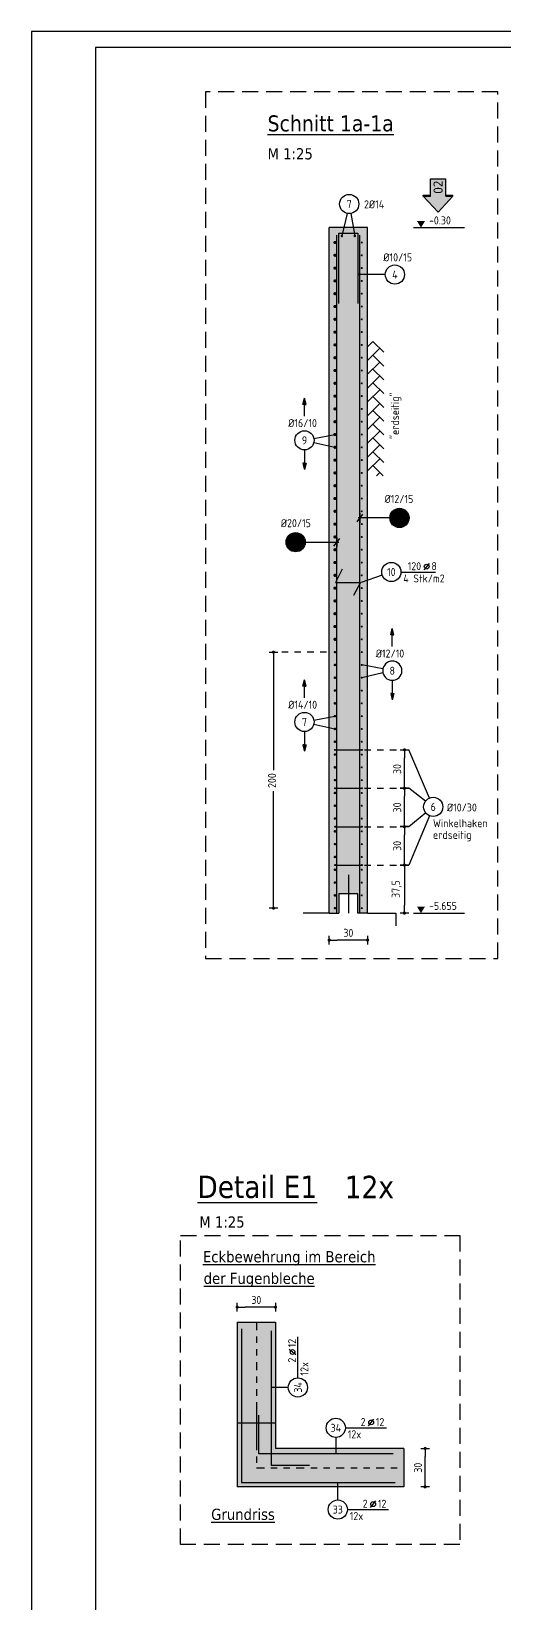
# Model space of a CAD drawing. Extents: x -0.5 to 94.3, y -7.1 to 49.1.
# Drawn here: x 9.5 to 16.9, y 17.49 to 42.05 of the extents above; entities that cross this region are included whole.
import ezdxf
from ezdxf.enums import TextEntityAlignment as Align

# ---------------------------------------------------------------- set-up
doc = ezdxf.new("R2010")
doc.units = 0
doc.header["$LTSCALE"] = 0.5
for name, pattern in [('AUSGEZOGEN', [1000.01, 1000, 0.01]), ('DOT', [0.175, 0.05, -0.125]), ('GETRENNT2', [0.625, 0.25, -0.125, 0, -0.125, 0, -0.125]), ('HIDDEN4', [0.12, 0.02, -0.1]), ('STRICHLINIE', [0.75, 0.5, -0.25])]:
    doc.linetypes.add(name, pattern=pattern)
for name, color, linetype in [('AFU', 7, 'Continuous'), ('BETON', 7, 'Continuous'), ('DETAIL', 7, 'Continuous'), ('Fugenband', 7, 'Continuous'), ('grau_hell', 7, 'Continuous'), ('grau_mittel', 7, 'Continuous'), ('HILFE', 7, 'Continuous'), ('index', 7, 'Continuous'), ('koten', 7, 'Continuous'), ('MASSE', 7, 'Continuous'), ('OBJEKT', 7, 'Continuous'), ('RAHMEN', 7, 'Continuous'), ('RND', 7, 'Continuous'), ('TEXT', 7, 'Continuous')]:
    doc.layers.add(name, color=color, linetype=linetype)
doc.layers.add('NOPLOT', color=7, linetype='Continuous', plot=False)
doc.styles.add('helv', font='tahoma.ttf')
doc.styles.add('txt', font='isocp.shx')
doc.linetypes.add('AFU_50M', pattern='A,0.45,["/",Standard,S=0.2,R=0,X=-0.01,Y=-0.1],0.07,["/",Standard,S=0.2,R=0,X=-0.01,Y=-0.1],0.45', length=0.97)
doc.dimstyles.new('DOT_I', dxfattribs={"dimscale": 0.5, "dimtxt": 0.25, "dimasz": 0.25, "dimexe": 0.1, "dimexo": 0.3, "dimgap": 0.1, "dimtad": 1, "dimdec": 3, "dimzin": 3, "dimtxsty": 'txt', "dimblk": 'DOT', "dimblk1": 'DOT', "dimblk2": 'DOT', "dimsah": 1, "dimcen": 0.1, "dimse1": 1, "dimse2": 1, "dimazin": 0, "dimtfac": 1, "dimtdec": 4, "dimtix": 1, "dimtmove": 2, "dimatfit": 3, "dimfxl": 0, "dimtvp": 1, "dimtolj": 1, "dimtzin": 0, "dimarcsym": 0})

# ---------------------------------------------------------------- blocks, each defined once
blk = doc.blocks.new('DOT')
at = {"layer": 'MASSE', "color": 7, "linetype": 'Continuous'}
for p, q in [((0, 0), (-1, 0)), ((0, 0.54), (0, -0.54))]:
    blk.add_line(p, q, dxfattribs=at)
at = {"layer": 'MASSE', "color": 7, "linetype": 'Continuous', "const_width": 0.2}
blk.add_lwpolyline([(-0.1, 0, 1), (0.1, 0, 1)], format="xyb", close=True, dxfattribs=at)
blk = doc.blocks.new('*D41')
at = {"layer": 'DEFPOINTS', "color": 0, "linetype": 'AUSGEZOGEN', "transparency": 16777216}
for p in [(13.283, 32.353), (13.283, 28.353), (13.283, 28.353)]:
    blk.add_point(p, dxfattribs=at)
at = {"layer": 'MASSE', "color": 0, "linetype": 'AUSGEZOGEN', "lineweight": -2, "transparency": 16777216}
for p, q in [((13.283, 32.228), (13.283, 30.51)), ((13.283, 28.478), (13.283, 30.182))]:
    blk.add_line(p, q, dxfattribs=at)
at = {"layer": 'MASSE', "color": 0, "linetype": 'AUSGEZOGEN', "lineweight": -2, "transparency": 16777216, "xscale": 0.125, "yscale": 0.125, "zscale": 0.125}
for p, rotation in [((13.283, 32.353), 90), ((13.283, 28.353), 270)]:
    blk.add_blockref('DOT', p, dxfattribs=dict(at, rotation=rotation))
at = {"layer": 'MASSE', "color": 0, "linetype": 'AUSGEZOGEN', "transparency": 16777216, "insert": (13.261, 30.346), "char_height": 0.125, "attachment_point": 5, "rotation": 90, "style": 'txt'}
blk.add_mtext('\\A1;200', dxfattribs=at)
blk = doc.blocks.new('OKRD_O')
at = {"color": 0, "linetype": 'ByBlock'}
blk.add_solid([(-0.125, 0.202), (0.125, 0.202), (0, 0)], dxfattribs=at)
at = {"color": 0, "linetype": 'ByBlock', "style": 'txt'}
blk.add_attdef('OKRD', (0.25, 0.1), '', height=0.25, dxfattribs=at)
blk = doc.blocks.new('*D42')
at = {"layer": 'DEFPOINTS', "color": 0, "linetype": 'AUSGEZOGEN', "transparency": 16777216}
for p in [(14.154, 27.854), (14.154, 27.854), (14.754, 27.854)]:
    blk.add_point(p, dxfattribs=at)
at = {"layer": 'MASSE', "color": 0, "linetype": 'AUSGEZOGEN', "lineweight": -2, "transparency": 16777216}
blk.add_line((14.629, 27.854), (14.279, 27.854), dxfattribs=at)
at = {"layer": 'MASSE', "color": 0, "linetype": 'AUSGEZOGEN', "lineweight": -2, "transparency": 16777216, "xscale": 0.125, "yscale": 0.125, "zscale": 0.125, "rotation": 180}
blk.add_blockref('DOT', (14.154, 27.854), dxfattribs=at)
at = {"layer": 'MASSE', "color": 0, "linetype": 'AUSGEZOGEN', "lineweight": -2, "transparency": 16777216, "xscale": 0.125, "yscale": 0.125, "zscale": 0.125}
blk.add_blockref('DOT', (14.754, 27.854), dxfattribs=at)
at = {"layer": 'MASSE', "color": 0, "linetype": 'AUSGEZOGEN', "transparency": 16777216, "insert": (14.454, 27.967), "char_height": 0.125, "attachment_point": 5, "style": 'txt'}
blk.add_mtext('\\A1;30', dxfattribs=at)
blk = doc.blocks.new('RND_HIN')
at = {"layer": 'RND', "color": 7, "linetype": 'Continuous'}
blk.add_circle((0, 0), 0.3, dxfattribs=at)
at = {"layer": 'RND', "color": 7, "linetype": 'Continuous', "style": 'txt'}
blk.add_attdef('POSI', text='', height=0.25, dxfattribs=at).set_placement((0, 0), align=Align.MIDDLE)
blk = doc.blocks.new('*D43')
at = {"layer": 'DEFPOINTS', "color": 0, "linetype": 'AUSGEZOGEN', "transparency": 16777216}
for p in [(15.33, 29.026), (15.33, 28.276), (15.33, 28.276)]:
    blk.add_point(p, dxfattribs=at)
at = {"layer": 'MASSE', "color": 0, "linetype": 'AUSGEZOGEN', "lineweight": -2, "transparency": 16777216}
blk.add_line((15.33, 28.901), (15.33, 28.401), dxfattribs=at)
at = {"layer": 'MASSE', "color": 0, "linetype": 'AUSGEZOGEN', "lineweight": -2, "transparency": 16777216, "xscale": 0.125, "yscale": 0.125, "zscale": 0.125}
for p, rotation in [((15.33, 29.026), 90), ((15.33, 28.276), 270)]:
    blk.add_blockref('DOT', p, dxfattribs=dict(at, rotation=rotation))
at = {"layer": 'MASSE', "color": 0, "linetype": 'AUSGEZOGEN', "transparency": 16777216, "insert": (15.208, 28.651), "char_height": 0.125, "attachment_point": 5, "rotation": 90, "style": 'txt'}
blk.add_mtext('\\A1;37,5', dxfattribs=at)
blk = doc.blocks.new('*D44')
at = {"layer": 'DEFPOINTS', "color": 0, "linetype": 'AUSGEZOGEN', "transparency": 16777216}
for p in [(15.33, 29.626), (15.33, 29.626), (15.33, 29.026)]:
    blk.add_point(p, dxfattribs=at)
at = {"layer": 'MASSE', "color": 0, "linetype": 'AUSGEZOGEN', "lineweight": -2, "transparency": 16777216}
blk.add_line((15.33, 29.151), (15.33, 29.501), dxfattribs=at)
at = {"layer": 'MASSE', "color": 0, "linetype": 'AUSGEZOGEN', "lineweight": -2, "transparency": 16777216, "xscale": 0.125, "yscale": 0.125, "zscale": 0.125}
for p, rotation in [((15.33, 29.626), 90), ((15.33, 29.026), 270)]:
    blk.add_blockref('DOT', p, dxfattribs=dict(at, rotation=rotation))
at = {"layer": 'MASSE', "color": 0, "linetype": 'AUSGEZOGEN', "transparency": 16777216, "insert": (15.217, 29.326), "char_height": 0.125, "attachment_point": 5, "rotation": 90, "style": 'txt'}
blk.add_mtext('\\A1;30', dxfattribs=at)
blk = doc.blocks.new('*D45')
at = {"layer": 'DEFPOINTS', "color": 0, "linetype": 'AUSGEZOGEN', "transparency": 16777216}
for p in [(15.33, 30.226), (15.33, 30.226), (15.33, 29.626)]:
    blk.add_point(p, dxfattribs=at)
at = {"layer": 'MASSE', "color": 0, "linetype": 'AUSGEZOGEN', "lineweight": -2, "transparency": 16777216}
blk.add_line((15.33, 29.751), (15.33, 30.101), dxfattribs=at)
at = {"layer": 'MASSE', "color": 0, "linetype": 'AUSGEZOGEN', "lineweight": -2, "transparency": 16777216, "xscale": 0.125, "yscale": 0.125, "zscale": 0.125}
for p, rotation in [((15.33, 30.226), 90), ((15.33, 29.626), 270)]:
    blk.add_blockref('DOT', p, dxfattribs=dict(at, rotation=rotation))
at = {"layer": 'MASSE', "color": 0, "linetype": 'AUSGEZOGEN', "transparency": 16777216, "insert": (15.217, 29.926), "char_height": 0.125, "attachment_point": 5, "rotation": 90, "style": 'txt'}
blk.add_mtext('\\A1;30', dxfattribs=at)
blk = doc.blocks.new('Pfeillinie')
at = {"layer": 'TEXT', "linetype": 'Continuous'}
blk.add_hatch(color=7, dxfattribs=at).paths.add_polyline_path([(0, 0), (-0.8, 0.2), (-0.8, 0), (-0.8, -0.2)])
at = {"layer": 'TEXT', "color": 7, "linetype": 'Continuous'}
for p, q in [((-0.8, 0), (-0.8, 0.2)), ((-0.8, 0.2), (0, 0)), ((-0.8, 0), (-0.8, -0.2)), ((-0.8, -0.2), (0, 0))]:
    blk.add_line(p, q, dxfattribs=at)
blk = doc.blocks.new('lei_gre')
at = {"layer": 'RND', "color": 7, "linetype": 'Continuous'}
for p, q in [((-0.09, -0.12), (0.09, 0.12)), ((0, 0.15), (0, -0.15))]:
    blk.add_line(p, q, dxfattribs=at)
blk = doc.blocks.new('RND_LEI')
at = {"layer": 'RND', "color": 7, "linetype": 'Continuous'}
blk.add_line((1.022, 0.066), (1.19, 0.27), dxfattribs=at)
for centre, radius in [((0, 0), 0.3), ((1.106, 0.168), 0.075)]:
    blk.add_circle(centre, radius, dxfattribs=at)
at = {"layer": 'RND', "color": 7, "linetype": 'Continuous', "style": 'txt'}
blk.add_attdef('POSL', text='', height=0.25, dxfattribs=at).set_placement((0, 0), align=Align.MIDDLE)
blk.add_attdef('ANZ', text='', height=0.25, dxfattribs=at).set_placement((0.931, 0.057), align=Align.RIGHT)
for tag, p in [('DUM', (1.253, 0.057)), ('ABSTD', (1.674, 0.057)), ('POSTXT', (0.374, -0.327))]:
    blk.add_attdef(tag, p, '', height=0.25, dxfattribs=at)
blk = doc.blocks.new('*D46')
at = {"layer": 'DEFPOINTS', "color": 0, "linetype": 'AUSGEZOGEN', "transparency": 16777216}
for p in [(15.653, 19.911), (15.653, 19.911), (15.653, 19.311)]:
    blk.add_point(p, dxfattribs=at)
at = {"layer": 'MASSE', "color": 0, "linetype": 'AUSGEZOGEN', "lineweight": -2, "transparency": 16777216}
blk.add_line((15.653, 19.436), (15.653, 19.786), dxfattribs=at)
at = {"layer": 'MASSE', "color": 0, "linetype": 'AUSGEZOGEN', "lineweight": -2, "transparency": 16777216, "xscale": 0.125, "yscale": 0.125, "zscale": 0.125}
for p, rotation in [((15.653, 19.911), 90), ((15.653, 19.311), 270)]:
    blk.add_blockref('DOT', p, dxfattribs=dict(at, rotation=rotation))
at = {"layer": 'MASSE', "color": 0, "linetype": 'AUSGEZOGEN', "transparency": 16777216, "insert": (15.541, 19.611), "char_height": 0.125, "attachment_point": 5, "rotation": 90, "style": 'txt'}
blk.add_mtext('\\A1;30', dxfattribs=at)
blk = doc.blocks.new('*D47')
at = {"layer": 'DEFPOINTS', "color": 0, "linetype": 'AUSGEZOGEN', "transparency": 16777216}
for p in [(12.715, 22.119), (12.715, 22.119), (13.315, 22.119)]:
    blk.add_point(p, dxfattribs=at)
at = {"layer": 'MASSE', "color": 0, "linetype": 'AUSGEZOGEN', "lineweight": -2, "transparency": 16777216}
blk.add_line((13.19, 22.119), (12.84, 22.119), dxfattribs=at)
at = {"layer": 'MASSE', "color": 0, "linetype": 'AUSGEZOGEN', "lineweight": -2, "transparency": 16777216, "xscale": 0.125, "yscale": 0.125, "zscale": 0.125, "rotation": 180}
blk.add_blockref('DOT', (12.715, 22.119), dxfattribs=at)
at = {"layer": 'MASSE', "color": 0, "linetype": 'AUSGEZOGEN', "lineweight": -2, "transparency": 16777216, "xscale": 0.125, "yscale": 0.125, "zscale": 0.125}
blk.add_blockref('DOT', (13.315, 22.119), dxfattribs=at)
at = {"layer": 'MASSE', "color": 0, "linetype": 'AUSGEZOGEN', "transparency": 16777216, "insert": (13.015, 22.232), "char_height": 0.125, "attachment_point": 5, "style": 'txt'}
blk.add_mtext('\\A1;30', dxfattribs=at)
blk = doc.blocks.new('DINA0')
at = {"layer": 'RAHMEN'}
for p, q in [((0, 84.1), (0, 0)), ((118.9, 84.1), (0, 84.1))]:
    blk.add_line(p, q, dxfattribs=at)
at = {"layer": 'RAHMEN', "color": 5}
for p, q in [((118.4, 83.6), (2, 83.6)), ((2, 83.6), (2, 0.5))]:
    blk.add_line(p, q, dxfattribs=at)
blk = doc.blocks.new('*D99')
at = {"layer": 'DEFPOINTS', "color": 0, "linetype": 'AUSGEZOGEN', "transparency": 16777216}
for p in [(15.33, 30.826), (15.33, 30.826), (15.33, 30.226)]:
    blk.add_point(p, dxfattribs=at)
at = {"layer": 'MASSE', "color": 0, "linetype": 'AUSGEZOGEN', "lineweight": -2, "transparency": 16777216}
blk.add_line((15.33, 30.351), (15.33, 30.701), dxfattribs=at)
at = {"layer": 'MASSE', "color": 0, "linetype": 'AUSGEZOGEN', "lineweight": -2, "transparency": 16777216, "xscale": 0.125, "yscale": 0.125, "zscale": 0.125}
for p, rotation in [((15.33, 30.826), 90), ((15.33, 30.226), 270)]:
    blk.add_blockref('DOT', p, dxfattribs=dict(at, rotation=rotation))
at = {"layer": 'MASSE', "color": 0, "linetype": 'AUSGEZOGEN', "transparency": 16777216, "insert": (15.217, 30.526), "char_height": 0.125, "attachment_point": 5, "rotation": 90, "style": 'txt'}
blk.add_mtext('\\A1;30', dxfattribs=at)
blk = doc.blocks.new('hin_ind5')
at = {"layer": 'grau_hell', "linetype": 'AUSGEZOGEN'}
h = blk.add_hatch(color=9, dxfattribs=at)
h.dxf.hatch_style = 2
h.paths.add_polyline_path([(0, 0), (0.619, -0.577), (0.619, -0.3), (1.306, -0.3), (1.306, 0.3), (0.619, 0.3), (0.619, 0.577)])
h.paths.add_polyline_path([(0.34, -0.274), (1.311, -0.274), (1.311, 0.274), (0.34, 0.274)], flags=9)
at = {"layer": 'OBJEKT', "linetype": 'AUSGEZOGEN'}
for points in [[(0.619, 0.3), (0.66, 0.3), (0.66, 0.577), (0.619, 0.577)], [(0.619, -0.577), (0.66, -0.577), (0.66, -0.3), (0.619, -0.3)]]:
    blk.add_hatch(color=1, dxfattribs=at).paths.add_polyline_path(points)
at = {"layer": 'OBJEKT', "color": 1, "linetype": 'AUSGEZOGEN'}
for p, q in [((0, 0), (0.619, 0.577)), ((0, 0), (0.619, -0.577)), ((0.619, 0.577), (0.619, 0.3)), ((0.619, 0.577), (0.66, 0.577)), ((0.619, 0.3), (1.306, 0.3)), ((0.66, 0.577), (0.66, 0.3)), ((1.306, 0.3), (1.306, -0.3)), ((0.619, -0.3), (0.619, -0.577)), ((0.619, -0.3), (1.306, -0.3)), ((0.66, -0.3), (0.66, -0.577))]:
    blk.add_line(p, q, dxfattribs=at)
at = {"layer": 'OBJEKT', "color": 7, "linetype": 'AUSGEZOGEN'}
blk.add_line((0.619, -0.577), (0.66, -0.577), dxfattribs=at)
at = {"layer": 'index', "color": 1, "linetype": 'Continuous', "style": 'helv'}
blk.add_attdef('INDEX', text='', height=0.35, rotation=360, dxfattribs=at).set_placement((1.259, 0), align=Align.MIDDLE_RIGHT)

msp = doc.modelspace()

# ---------------------------------------------------------------- hatches: boundary and pattern name
at = {"layer": 'grau_hell'}
for points in [[(15.1016, 34.4495, 1), (15.4016, 34.4495, 1)], [(13.7797, 34.0706, 1), (13.4797, 34.0706, 1)]]:
    msp.add_hatch(color=9, dxfattribs=at).paths.add_polyline_path(points)
at = {"layer": 'grau_mittel'}
for points in [[(14.7539, 38.9856), (14.1539, 38.9856), (14.1539, 28.2756), (14.3039, 28.2756), (14.3039, 28.5756), (14.6039, 28.5756), (14.6039, 28.2756), (14.7539, 28.2756)], [(13.3153, 19.9106), (13.3153, 21.8863), (12.7153, 21.8863), (12.7153, 19.3106), (15.3188, 19.3106), (15.3188, 19.9106)]]:
    msp.add_hatch(color=61, dxfattribs=at).paths.add_polyline_path(points)
at = {"layer": 'OBJEKT', "linetype": 'AUSGEZOGEN'}
h = msp.add_hatch(dxfattribs=at)
h.set_pattern_fill('AR-HBONE', color=171, scale=0.0015, style=0, double=1)
h.set_pattern_definition([(45, (-23.31165, 2.5073), (0, 0.21552615), [0.4572, -0.1524]), (135, (-23.20389, 2.61507), (2e-17, 0.21552615), [0.4572, -0.1524])])
h.paths.add_polyline_path([(14.7539, 37.2073), (14.7539, 35.1067), (15.0054, 35.1067), (15.0054, 37.2073)])

# ---------------------------------------------------------------- linework, layer by layer
at = {"layer": 'AFU', "color": 1, "linetype": 'AUSGEZOGEN'}
msp.add_line((14.4539, 28.8756), (14.4539, 28.2756), dxfattribs=at)
at = {"layer": 'AFU', "color": 8, "linetype": 'AUSGEZOGEN'}
for p, q in [((14.3039, 28.5756), (14.3039, 28.2756)), ((14.6039, 28.5756), (14.3039, 28.5756)), ((14.6039, 28.2756), (14.6039, 28.5756)), ((14.1539, 28.2756), (14.3039, 28.2756)), ((14.7539, 28.2756), (14.6039, 28.2756))]:
    msp.add_line(p, q, dxfattribs=at)
at = {"layer": 'AFU', "color": 5, "linetype": 'AUSGEZOGEN'}
msp.add_line((13.0153, 20.6106), (13.0153, 20.0106), dxfattribs=at)
at = {"layer": 'AFU', "color": 8, "linetype": 'AFU_50M'}
msp.add_line((12.7153, 20.3106), (13.3153, 20.3106), dxfattribs=at)
at = {"layer": 'BETON', "color": 6, "linetype": 'AUSGEZOGEN'}
for p, q in [((14.7539, 38.9856), (14.1539, 38.9856)), ((14.1539, 28.2756), (14.1539, 38.9856)), ((14.7539, 28.2756), (14.7539, 38.9856)), ((14.1539, 28.2756), (13.7469, 28.2756)), ((14.7539, 28.2756), (15.1939, 28.2756)), ((15.1939, 28.2756), (15.1939, 28.0756)), ((12.7153, 21.8863), (12.7153, 19.3106)), ((13.3153, 21.8863), (13.3153, 19.9106)), ((15.3188, 19.9106), (13.3153, 19.9106)), ((15.3188, 19.3106), (12.7153, 19.3106))]:
    msp.add_line(p, q, dxfattribs=at)
at = {"layer": 'DETAIL', "color": 102, "linetype": 'STRICHLINIE'}
for points in [[(12.2199, 41.1054), (12.2199, 27.5652), (16.7918, 27.5652), (16.7918, 41.1054)], [(11.8308, 18.4098), (11.8308, 23.2362), (16.1962, 23.2362), (16.1962, 18.4098)]]:
    msp.add_lwpolyline(points, close=True, dxfattribs=at)
at = {"layer": 'Fugenband', "color": 7, "linetype": 'GETRENNT2'}
for p, q in [((13.0153, 21.8863), (13.0153, 19.6106)), ((13.0153, 19.6106), (15.3188, 19.6106))]:
    msp.add_line(p, q, dxfattribs=at)
at = {"layer": 'HILFE', "color": 102, "linetype": 'AUSGEZOGEN'}
for p, q in [((15.473, 38.9856), (16.2712, 38.9856)), ((15.473, 28.2756), (16.2712, 28.2756))]:
    msp.add_line(p, q, dxfattribs=at)
at = {"layer": 'HILFE', "color": 102, "linetype": 'DOT'}
msp.add_line((14.1118, 32.3527), (13.2879, 32.3527), dxfattribs=at)
at = {"layer": 'MASSE', "color": 7, "linetype": 'HIDDEN4'}
for p, q in [((14.7036, 30.8256), (15.2149, 30.8256)), ((14.7036, 30.2256), (15.2149, 30.2256)), ((14.7036, 29.6256), (15.2149, 29.6256)), ((14.7036, 29.0256), (15.2149, 29.0256))]:
    msp.add_line(p, q, dxfattribs=at)
at = {"layer": 'NOPLOT', "color": 191, "linetype": 'AUSGEZOGEN'}
for p, q in [((12.7153, 21.8863), (13.3153, 21.8863)), ((15.3188, 19.9106), (15.3188, 19.3106))]:
    msp.add_line(p, q, dxfattribs=at)
at = {"layer": 'RND', "color": 102, "linetype": 'AUSGEZOGEN'}
for p, q in [((14.4333, 39.2082), (14.3517, 38.8542)), ((14.4926, 39.2066), (14.5537, 38.8542)), ((15.0308, 38.2517), (14.6039, 38.2517)), ((13.7676, 36.0393), (13.7676, 36.3215)), ((13.9138, 35.6286), (14.2441, 35.5527)), ((13.915, 35.6902), (14.2441, 35.7527)), ((13.7676, 35.5122), (13.7676, 35.2065)), ((15.1016, 34.4495), (14.607, 34.4495)), ((13.7797, 34.0706), (14.3051, 34.0706)), ((14.9835, 33.5557), (14.6553, 33.4423)), ((15.1402, 32.4393), (15.1402, 32.7215)), ((14.9928, 32.0902), (14.6638, 32.1527)), ((14.994, 32.0286), (14.6638, 31.9527)), ((13.7676, 31.6393), (13.7676, 31.9215)), ((15.1402, 31.9122), (15.1402, 31.6065)), ((13.9138, 31.2286), (14.2441, 31.1527)), ((13.915, 31.2902), (14.2441, 31.3527)), ((13.7676, 31.1122), (13.7676, 30.8065)), ((15.7209, 30.0723), (15.397, 30.8256)), ((15.6607, 30.0253), (15.397, 30.2256)), ((15.6634, 29.8404), (15.397, 29.6256)), ((15.7219, 29.7963), (15.397, 29.0256)), ((13.5152, 20.8647), (13.2469, 20.8647)), ((14.2571, 20.0839), (14.2571, 19.8301)), ((14.2887, 19.1067), (14.2887, 19.3793))]:
    msp.add_line(p, q, dxfattribs=at)
at = {"layer": 'RND', "color": 7, "linetype": 'AUSGEZOGEN'}
for p, q in [((15.2753, 33.6047), (15.8153, 33.6047)), ((13.6652, 21.0147), (13.6652, 21.6547)), ((14.4071, 20.2339), (15.0471, 20.2339)), ((14.4387, 18.9567), (15.0787, 18.9567))]:
    msp.add_line(p, q, dxfattribs=at)
at = {"layer": 'RND', "color": 1, "linetype": 'AUSGEZOGEN'}
for points in [[(14.2739, 28.2756), (14.2739, 38.8656)], [(14.3039, 37.7997), (14.3039, 38.8997), (14.6039, 38.8997), (14.6039, 37.7997)], [(14.6339, 28.2756), (14.6339, 38.8656)], [(14.3544, 33.6504), (14.2544, 33.4384), (14.6428, 33.4384), (14.5354, 33.2357)], [(14.2459, 30.8256), (14.6655, 30.8256)], [(14.2459, 30.2256), (14.6655, 30.2256)], [(14.2459, 29.6256), (14.6655, 29.6256)], [(14.2459, 29.0256), (14.6655, 29.0256)], [(12.7853, 21.7806), (12.7853, 19.3806), (15.1853, 19.3806)], [(13.2469, 21.7506), (13.2469, 19.6506), (13.8469, 19.6506)], [(15.1553, 19.8301), (13.0553, 19.8301), (13.0553, 20.4301)]]:
    msp.add_lwpolyline(points, dxfattribs=at)
at = {"layer": 'RND', "color": 7, "linetype": 'AUSGEZOGEN'}
for points, const_width in [([(14.3417, 38.8542, 1), (14.3617, 38.8542, 1)], 0.02), ([(14.5437, 38.8542, 1), (14.5637, 38.8542, 1)], 0.02), ([(14.2316, 38.7527, 1), (14.2566, 38.7527, 1)], 0.025), ([(14.2316, 38.5527, 1), (14.2566, 38.5527, 1)], 0.025), ([(14.6718, 38.7527, -1), (14.6558, 38.7527, -1)], 0.016), ([(14.6718, 38.5527, -1), (14.6558, 38.5527, -1)], 0.016), ([(14.2316, 38.3527, 1), (14.2566, 38.3527, 1)], 0.025), ([(14.6718, 38.3527, -1), (14.6558, 38.3527, -1)], 0.016), ([(14.2316, 38.1527, 1), (14.2566, 38.1527, 1)], 0.025), ([(14.6718, 38.1527, -1), (14.6558, 38.1527, -1)], 0.016), ([(14.2316, 37.9527, 1), (14.2566, 37.9527, 1)], 0.025), ([(14.6718, 37.9527, -1), (14.6558, 37.9527, -1)], 0.016), ([(14.2316, 37.7527, 1), (14.2566, 37.7527, 1)], 0.025), ([(14.6718, 37.7527, -1), (14.6558, 37.7527, -1)], 0.016), ([(14.2316, 37.5527, 1), (14.2566, 37.5527, 1)], 0.025), ([(14.2316, 37.3527, 1), (14.2566, 37.3527, 1)], 0.025), ([(14.6718, 37.5527, -1), (14.6558, 37.5527, -1)], 0.016), ([(14.6718, 37.3527, -1), (14.6558, 37.3527, -1)], 0.016), ([(14.2316, 37.1527, 1), (14.2566, 37.1527, 1)], 0.025), ([(14.6718, 37.1527, -1), (14.6558, 37.1527, -1)], 0.016), ([(14.2316, 36.9527, 1), (14.2566, 36.9527, 1)], 0.025), ([(14.6718, 36.9527, -1), (14.6558, 36.9527, -1)], 0.016), ([(14.2316, 36.7527, 1), (14.2566, 36.7527, 1)], 0.025), ([(14.6718, 36.7527, -1), (14.6558, 36.7527, -1)], 0.016), ([(14.2316, 36.5527, 1), (14.2566, 36.5527, 1)], 0.025), ([(14.2316, 36.3527, 1), (14.2566, 36.3527, 1)], 0.025), ([(14.6718, 36.5527, -1), (14.6558, 36.5527, -1)], 0.016), ([(14.6718, 36.3527, -1), (14.6558, 36.3527, -1)], 0.016), ([(14.2316, 36.1527, 1), (14.2566, 36.1527, 1)], 0.025), ([(14.6718, 36.1527, -1), (14.6558, 36.1527, -1)], 0.016), ([(14.2316, 35.9527, 1), (14.2566, 35.9527, 1)], 0.025), ([(14.6718, 35.9527, -1), (14.6558, 35.9527, -1)], 0.016), ([(14.2316, 35.7527, 1), (14.2566, 35.7527, 1)], 0.025), ([(14.6718, 35.7527, -1), (14.6558, 35.7527, -1)], 0.016), ([(14.2316, 35.5527, 1), (14.2566, 35.5527, 1)], 0.025), ([(14.2316, 35.3527, 1), (14.2566, 35.3527, 1)], 0.025), ([(14.6718, 35.5527, -1), (14.6558, 35.5527, -1)], 0.016), ([(14.6718, 35.3527, -1), (14.6558, 35.3527, -1)], 0.016), ([(14.2316, 35.1527, 1), (14.2566, 35.1527, 1)], 0.025), ([(14.6718, 35.1527, -1), (14.6558, 35.1527, -1)], 0.016), ([(14.2316, 34.9527, 1), (14.2566, 34.9527, 1)], 0.025), ([(14.6718, 34.9527, -1), (14.6558, 34.9527, -1)], 0.016), ([(14.2316, 34.7527, 1), (14.2566, 34.7527, 1)], 0.025), ([(14.6718, 34.7527, -1), (14.6558, 34.7527, -1)], 0.016), ([(14.2316, 34.5527, 1), (14.2566, 34.5527, 1)], 0.025), ([(14.6718, 34.5527, -1), (14.6558, 34.5527, -1)], 0.016), ([(14.2316, 34.3527, 1), (14.2566, 34.3527, 1)], 0.025), ([(14.2316, 34.1527, 1), (14.2566, 34.1527, 1)], 0.025), ([(14.6718, 34.3527, -1), (14.6558, 34.3527, -1)], 0.016), ([(14.6718, 34.1527, -1), (14.6558, 34.1527, -1)], 0.016), ([(14.2316, 33.9527, 1), (14.2566, 33.9527, 1)], 0.025), ([(14.6718, 33.9527, -1), (14.6558, 33.9527, -1)], 0.016), ([(14.2316, 33.7527, 1), (14.2566, 33.7527, 1)], 0.025), ([(14.6718, 33.7527, -1), (14.6558, 33.7527, -1)], 0.016), ([(14.2316, 33.5527, 1), (14.2566, 33.5527, 1)], 0.025), ([(14.6718, 33.5527, -1), (14.6558, 33.5527, -1)], 0.016), ([(14.2316, 33.3527, 1), (14.2566, 33.3527, 1)], 0.025), ([(14.2316, 33.1527, 1), (14.2566, 33.1527, 1)], 0.025), ([(14.6718, 33.3527, -1), (14.6558, 33.3527, -1)], 0.016), ([(14.6718, 33.1527, -1), (14.6558, 33.1527, -1)], 0.016), ([(14.2316, 32.9527, 1), (14.2566, 32.9527, 1)], 0.025), ([(14.6718, 32.9527, -1), (14.6558, 32.9527, -1)], 0.016), ([(14.2316, 32.7527, 1), (14.2566, 32.7527, 1)], 0.025), ([(14.6718, 32.7527, -1), (14.6558, 32.7527, -1)], 0.016), ([(14.2316, 32.5527, 1), (14.2566, 32.5527, 1)], 0.025), ([(14.6718, 32.5527, -1), (14.6558, 32.5527, -1)], 0.016), ([(14.2341, 32.3527, 1), (14.2541, 32.3527, 1)], 0.02), ([(14.6718, 32.3527, -1), (14.6558, 32.3527, -1)], 0.016), ([(14.2341, 32.1527, 1), (14.2541, 32.1527, 1)], 0.02), ([(14.2341, 31.9527, 1), (14.2541, 31.9527, 1)], 0.02), ([(14.6718, 32.1527, -1), (14.6558, 32.1527, -1)], 0.016), ([(14.6718, 31.9527, -1), (14.6558, 31.9527, -1)], 0.016), ([(14.2341, 31.7527, 1), (14.2541, 31.7527, 1)], 0.02), ([(14.6718, 31.7527, -1), (14.6558, 31.7527, -1)], 0.016), ([(14.2341, 31.5527, 1), (14.2541, 31.5527, 1)], 0.02), ([(14.6718, 31.5527, -1), (14.6558, 31.5527, -1)], 0.016), ([(14.2341, 31.3527, 1), (14.2541, 31.3527, 1)], 0.02), ([(14.6718, 31.3527, -1), (14.6558, 31.3527, -1)], 0.016), ([(14.2341, 31.1527, 1), (14.2541, 31.1527, 1)], 0.02), ([(14.2341, 30.9527, 1), (14.2541, 30.9527, 1)], 0.02), ([(14.6718, 31.1527, -1), (14.6558, 31.1527, -1)], 0.016), ([(14.6718, 30.9527, -1), (14.6558, 30.9527, -1)], 0.016), ([(14.2341, 30.7527, 1), (14.2541, 30.7527, 1)], 0.02), ([(14.2379, 30.8256, 1), (14.2539, 30.8256, 1)], 0.016), ([(14.6718, 30.7527, -1), (14.6558, 30.7527, -1)], 0.016), ([(14.6575, 30.8256, 1), (14.6735, 30.8256, 1)], 0.016), ([(14.2341, 30.5527, 1), (14.2541, 30.5527, 1)], 0.02), ([(14.6718, 30.5527, -1), (14.6558, 30.5527, -1)], 0.016), ([(14.2341, 30.3527, 1), (14.2541, 30.3527, 1)], 0.02), ([(14.2379, 30.2256, 1), (14.2539, 30.2256, 1)], 0.016), ([(14.6718, 30.3527, -1), (14.6558, 30.3527, -1)], 0.016), ([(14.6575, 30.2256, 1), (14.6735, 30.2256, 1)], 0.016), ([(14.2341, 30.1527, 1), (14.2541, 30.1527, 1)], 0.02), ([(14.2341, 29.9527, 1), (14.2541, 29.9527, 1)], 0.02), ([(14.6718, 30.1527, -1), (14.6558, 30.1527, -1)], 0.016), ([(14.6718, 29.9527, -1), (14.6558, 29.9527, -1)], 0.016), ([(14.2341, 29.7527, 1), (14.2541, 29.7527, 1)], 0.02), ([(14.6718, 29.7527, -1), (14.6558, 29.7527, -1)], 0.016), ([(14.2341, 29.5527, 1), (14.2541, 29.5527, 1)], 0.02), ([(14.2379, 29.6256, 1), (14.2539, 29.6256, 1)], 0.016), ([(14.6718, 29.5527, -1), (14.6558, 29.5527, -1)], 0.016), ([(14.6575, 29.6256, 1), (14.6735, 29.6256, 1)], 0.016), ([(14.2341, 29.3527, 1), (14.2541, 29.3527, 1)], 0.02), ([(14.6718, 29.3527, -1), (14.6558, 29.3527, -1)], 0.016), ([(14.2341, 29.1527, 1), (14.2541, 29.1527, 1)], 0.02), ([(14.2379, 29.0256, 1), (14.2539, 29.0256, 1)], 0.016), ([(14.6718, 29.1527, -1), (14.6558, 29.1527, -1)], 0.016), ([(14.6575, 29.0256, 1), (14.6735, 29.0256, 1)], 0.016), ([(14.2341, 28.9527, 1), (14.2541, 28.9527, 1)], 0.02), ([(14.2341, 28.7527, 1), (14.2541, 28.7527, 1)], 0.02), ([(14.6718, 28.9527, -1), (14.6558, 28.9527, -1)], 0.016), ([(14.6718, 28.7527, -1), (14.6558, 28.7527, -1)], 0.016), ([(14.2341, 28.5527, 1), (14.2541, 28.5527, 1)], 0.02), ([(14.6718, 28.5527, -1), (14.6558, 28.5527, -1)], 0.016), ([(14.2341, 28.3527, 1), (14.2541, 28.3527, 1)], 0.02), ([(14.6718, 28.3527, -1), (14.6558, 28.3527, -1)], 0.016)]:
    msp.add_lwpolyline(points, format="xyb", close=True, dxfattribs=dict(at, const_width=const_width))

# ---------------------------------------------------------------- block references
at = {"layer": 'index', "color": 7, "linetype": 'AUSGEZOGEN'}
ref = msp.add_blockref('hin_ind5', (15.8558, 39.2266), dxfattribs=dict(at, xscale=0.4, yscale=0.4, zscale=0.4, rotation=90.00000000000001))
ref.add_attrib('INDEX', '02', dxfattribs={"color": 1, "linetype": 'Continuous', "height": 0.14, "rotation": 90, "style": 'helv'}).set_placement((15.8558, 39.7232), align=Align.MIDDLE_RIGHT)
at = {"layer": 'koten', "color": 7, "linetype": 'AUSGEZOGEN', "xscale": 0.5, "yscale": 0.5, "zscale": 0.5}
for p, values in [((15.5886, 38.9856), {'OKRD': '-0.30'}), ((15.5886, 28.2756), {'OKRD': '-5.655'})]:
    msp.add_blockref('OKRD_O', p, dxfattribs=at).add_auto_attribs(values)
at = {"layer": 'RAHMEN', "color": 5, "linetype": 'AUSGEZOGEN', "xscale": 0.5, "yscale": 0.5, "zscale": 0.5}
msp.add_blockref('DINA0', (9.5, 0), dxfattribs=at)
at = {"layer": 'RND', "color": 7, "linetype": 'AUSGEZOGEN', "xscale": 0.5, "yscale": 0.5, "zscale": 0.5}
for name, p, values in [('RND_HIN', (14.467, 39.3544), {'POSI': '7'}), ('RND_HIN', (15.1808, 38.2517), {'POSI': '4'}), ('RND_HIN', (13.7676, 35.6622), {'POSI': '9'}), ('RND_HIN', (15.2516, 34.4495), {'POSI': '1'}), ('RND_HIN', (13.6297, 34.0706), {'POSI': '2'}), ('RND_LEI', (15.1253, 33.6047), {'POSL': '10', 'DUM': '8', 'ANZ': '120', 'POSTXT': '4 Stk/m2'}), ('RND_HIN', (13.7676, 31.2622), {'POSI': '7'}), ('RND_HIN', (15.7801, 29.9345), {'POSI': '6'}), ('RND_LEI', (14.2571, 20.2339), {'POSL': '34', 'DUM': '12', 'ANZ': '2', 'POSTXT': '12x'}), ('RND_LEI', (14.2887, 18.9567), {'POSL': '33', 'DUM': '12', 'ANZ': '2', 'POSTXT': '12x'})]:
    msp.add_blockref(name, p, dxfattribs=at).add_auto_attribs(values)
at = {"layer": 'RND', "color": 102, "linetype": 'AUSGEZOGEN', "yscale": 0.125, "zscale": 0.125}
for p, xscale, rotation in [((13.7676, 36.3215), -0.125, 270), ((13.7676, 35.2065), 0.125, 270), ((15.1402, 32.7215), 0.125, 90.00000000000001), ((13.7676, 31.9215), -0.125, 270), ((15.1402, 31.6065), -0.125, 90), ((13.7676, 30.8065), 0.125, 270)]:
    msp.add_blockref('Pfeillinie', p, dxfattribs=dict(at, xscale=xscale, rotation=rotation))
at = {"layer": 'RND', "color": 7, "linetype": 'AUSGEZOGEN', "xscale": 0.5, "yscale": 0.5, "zscale": 0.5}
for p in [(14.6339, 34.4495), (14.2739, 34.0706)]:
    msp.add_blockref('lei_gre', p, dxfattribs=at)
at = {"layer": 'RND', "color": 7, "linetype": 'AUSGEZOGEN'}
ref = msp.add_blockref('RND_HIN', (15.1402, 32.0622), dxfattribs=dict(at, xscale=-0.5, yscale=0.5, zscale=0.5))
ref.add_attrib('POSI', '8', dxfattribs={"color": 7, "linetype": 'Continuous', "height": 0.125, "style": 'txt'}).set_placement((15.1402, 32.0622), align=Align.MIDDLE)
at = {"layer": 'RND', "color": 7, "linetype": 'AUSGEZOGEN', "xscale": 0.5, "yscale": 0.5, "zscale": 0.5, "rotation": 90}
msp.add_blockref('RND_LEI', (13.6652, 20.8647), dxfattribs=at).add_auto_attribs({'POSL': '34', 'DUM': '12', 'ANZ': '2', 'POSTXT': '12x'})

# ---------------------------------------------------------------- texts
at = {"layer": 'TEXT', "color": 6, "linetype": 'AUSGEZOGEN', "style": 'helv'}
msp.add_text('%%USchnitt 1a-1a', height=0.25, dxfattribs=at).set_placement((13.1909, 40.4888))
at = {"layer": 'TEXT', "color": 1, "linetype": 'AUSGEZOGEN', "style": 'helv'}
for s, p in [('M 1:25', (13.1909, 40.0513)), ('M 1:25', (12.1239, 23.3619)), ('%%uEckbewehrung im Bereich', (12.1801, 22.8194)), ('%%Uder Fugenbleche%%U  ', (12.1923, 22.4817)), ('%%UGrundriss', (12.3095, 18.7952))]:
    msp.add_text(s, height=0.175, dxfattribs=at).set_placement(p)
at = {"layer": 'TEXT', "color": 7, "linetype": 'AUSGEZOGEN', "style": 'txt'}
for s, p in [('2%%C14', (14.6993, 39.2863)), ('%%C10/15', (15.0003, 38.4578)), ('%%C16/10', (13.513, 35.8684)), ('%%C12/15', (15.0197, 34.6839)), ('%%C20/15', (13.3978, 34.3049)), ('%%C12/10', (14.8823, 32.2684)), ('%%C14/10', (13.513, 31.4684)), ('%%C10/30', (15.9945, 29.8627)), ('Winkelhaken', (15.7758, 29.6175)), ('erdseitig', (15.7758, 29.4351))]:
    msp.add_text(s, height=0.125, dxfattribs=at).set_placement(p)
msp.add_text('"erdseitig"', height=0.125, rotation=90, dxfattribs=at).set_placement((15.2449, 35.6816))
at = {"layer": 'TEXT', "color": 5, "linetype": 'AUSGEZOGEN', "style": 'helv'}
for s, p in [('%%UDetail E1%%U ', (12.094, 23.8241)), ('12x', (14.3967, 23.8219))]:
    msp.add_text(s, height=0.35, dxfattribs=at).set_placement(p)

# ---------------------------------------------------------------- dimensions: what is measured, and where the dimension line sits
at = {"layer": 'MASSE', "color": 7, "linetype": 'AUSGEZOGEN'}
dim = msp.add_linear_dim(base=(13.2827, 28.3527), p1=(13.2827, 32.3527), p2=(13.2827, 28.3527), angle=90, dimstyle='DOT_I', override={"dimdec": 0, "dimlfac": 50}, dxfattribs=at)
dim.commit()
dim.dimension.update_dxf_attribs({"geometry": '*D41', "text_midpoint": (13.2611, 30.3461), "dimtype": 160})
for base, p1, p2, override, picture, middle in [((15.3295, 30.8256), (15.3295, 30.2256), (15.3295, 30.8256), {"dimdec": 0, "dimlfac": 50}, '*D99', (15.217, 30.5256)), ((15.3295, 30.2256), (15.3295, 29.6256), (15.3295, 30.2256), {"dimdec": 0, "dimlfac": 50}, '*D45', (15.217, 29.9256)), ((15.3295, 29.6256), (15.3295, 29.0256), (15.3295, 29.6256), {"dimdec": 0, "dimlfac": 50}, '*D44', (15.217, 29.3256)), ((15.3295, 28.2756), (15.3295, 29.0256), (15.3295, 28.2756), {"dimdec": 1, "dimlfac": 50}, '*D43', (15.2076, 28.6506)), ((15.6533, 19.9106), (15.6533, 19.3106), (15.6533, 19.9106), {"dimdec": 0, "dimlfac": 50}, '*D46', (15.5408, 19.6106))]:
    dim = msp.add_linear_dim(base=base, p1=p1, p2=p2, angle=90, dimstyle='DOT_I', override=override, dxfattribs=at)
    dim.commit()
    dim.dimension.update_dxf_attribs({"geometry": picture, "text_midpoint": middle})
for base, p1, p2, picture, middle in [((14.1539, 27.854), (14.7539, 27.854), (14.1539, 27.854), '*D42', (14.4539, 27.9665)), ((12.7153, 22.119), (13.3153, 22.119), (12.7153, 22.119), '*D47', (13.0153, 22.2315))]:
    dim = msp.add_linear_dim(base=base, p1=p1, p2=p2, dimstyle='DOT_I', override={"dimdec": 0, "dimlfac": 50}, dxfattribs=at)
    dim.commit()
    dim.dimension.update_dxf_attribs({"geometry": picture, "text_midpoint": middle})

doc.saveas('drawing.dxf')
